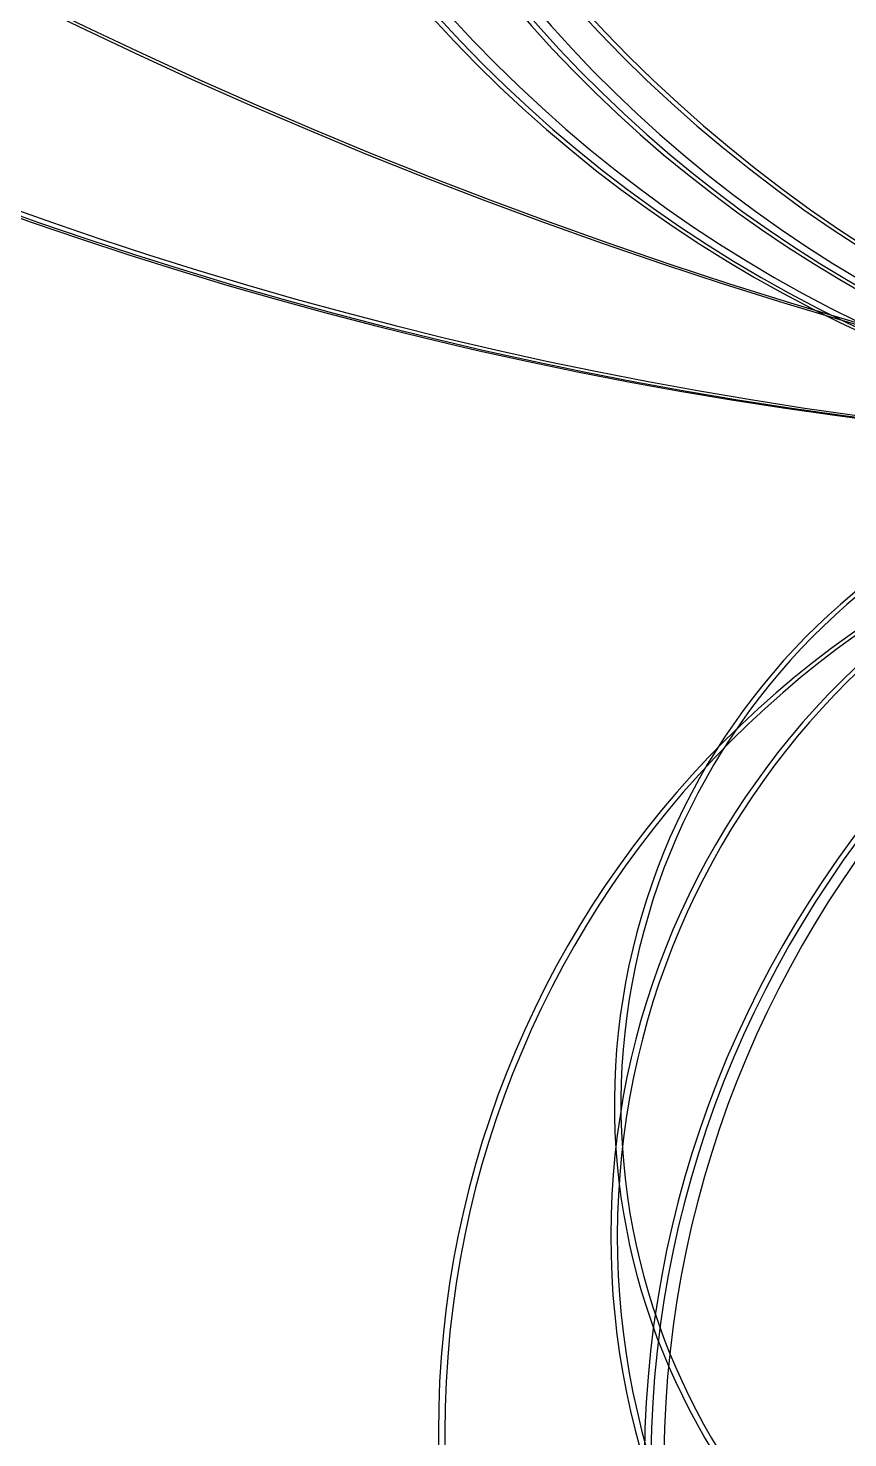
# Model space of a CAD drawing. Header units: metres. Extents: x -19200 to 27140, y -9414 to 45968.
# Drawn here: x -6337 to -2593, y -4497 to 1943 of the extents above; entities that cross this region are included whole.
import ezdxf

# ---------------------------------------------------------------- set-up
doc = ezdxf.new("R2010")
doc.units = ezdxf.units.M

msp = doc.modelspace()

# ---------------------------------------------------------------- linework, layer by layer
at = {"layer": 'MCD_Layer_0'}
for centre, radius, start, end in [((3955.039297, 22812.977732), 23155.469614, 260.156542, 260.135933), ((3984.842661, 22812.977732), 23155.469614, 260.156542, 260.135933), ((-44.018286, 19039.627252), 19041.956255, 270.167373, 270.165714), ((-14.214923, 19039.627252), 19041.956255, 270.167373, 270.165714), ((925.739545, 6370.213174), 6437.774332, 261.839895, 261.787385), ((955.542909, 6370.213174), 6437.774332, 261.839895, 261.787385), ((7.295991, 6071.873089), 6074.122555, 270.020312, 269.963221), ((37.099355, 6071.873089), 6074.122555, 270.020312, 269.963221), ((338.161055, 5843.993368), 5855.68278, 266.701538, 266.626803), ((367.964419, 5843.993368), 5855.68278, 266.701538, 266.626803), ((1269.294603, -4623.073642), 4791.08452, 105.258462, 105.239788), ((1299.097967, -4623.073642), 4791.08452, 105.258462, 105.239788), ((-100.120923, -3574.961296), 3575.965123, 88.493854, 88.402001), ((-625.408157, -2969.39458), 3033.738066, 78.041301, 77.939716), ((-70.31756, -3574.961296), 3575.965123, 88.493854, 88.402001), ((-595.604793, -2969.39458), 3033.738066, 78.041301, 77.939716), ((5.077612, -4471.094811), 4468.847838, 90.034905, 89.919182), ((34.880976, -4471.094811), 4468.847838, 90.034905, 89.919182)]:
    msp.add_arc(centre, radius, start, end, dxfattribs=at)
at = {"layer": 'MCD_Layer_1'}
for centre, radius, start, end in [((45.149611, 19040.432443), 19041.956255, 270.167373, 270.165714), ((96.463888, 6072.67828), 6074.122555, 270.020312, 269.963221), ((427.328952, 5844.798559), 5855.68278, 266.701538, 266.626803), ((1358.4625, -4622.268451), 4791.08452, 105.258462, 105.239788)]:
    msp.add_arc(centre, radius, start, end, dxfattribs=at)

doc.saveas('drawing.dxf')
